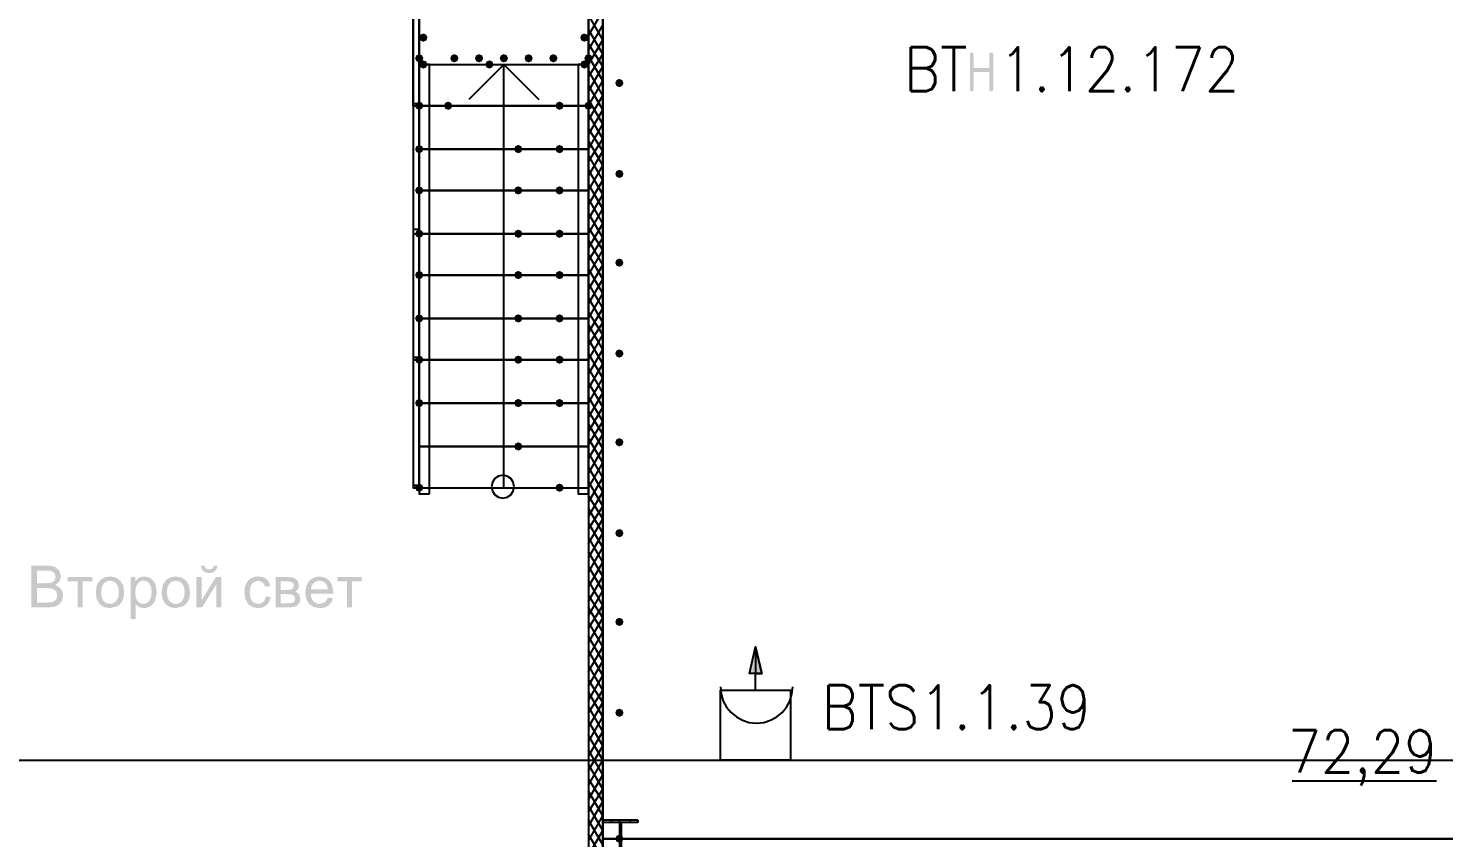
# Model space of a CAD drawing. Header units: millimetres. Extents: x 0 to 420, y 0 to 297.
# Drawn here: x 247.08 to 276.12, y 105.94 to 122.53 of the extents above; entities that cross this region are included whole.
import ezdxf

# ---------------------------------------------------------------- set-up
doc = ezdxf.new("R2010")
doc.units = ezdxf.units.MM
doc.layers.get('0').update_dxf_attribs({"linetype": 'CONTINUOUS'})
doc.styles.get("Standard").update_dxf_attribs({"font": 'STANDARD'})

msp = doc.modelspace()

# ---------------------------------------------------------------- hatches: boundary and pattern name
at = {"true_color": 0x000007}
for points in [[(255.27, 122.343333), (255.245129, 122.283537), (255.185333, 122.258667), (255.125538, 122.283537), (255.100667, 122.343333), (255.125537, 122.403129), (255.185333, 122.428), (255.245129, 122.403129)], [(258.572, 122.343333), (258.547129, 122.283537), (258.487333, 122.258667), (258.427537, 122.283537), (258.402667, 122.343333), (258.427537, 122.403129), (258.487333, 122.428), (258.547129, 122.403129)], [(255.185333, 121.92), (255.160462, 121.860204), (255.100667, 121.835333), (255.040871, 121.860204), (255.016, 121.92), (255.040871, 121.979796), (255.100667, 122.004667), (255.160462, 121.979796)], [(255.905, 121.92), (255.880129, 121.860204), (255.820333, 121.835333), (255.760538, 121.860204), (255.735667, 121.92), (255.760537, 121.979796), (255.820333, 122.004667), (255.880129, 121.979796)], [(256.413, 121.92), (256.388129, 121.860204), (256.328333, 121.835333), (256.268537, 121.860204), (256.243667, 121.92), (256.268537, 121.979796), (256.328333, 122.004667), (256.388129, 121.979796)], [(256.921, 121.92), (256.896129, 121.860204), (256.836333, 121.835333), (256.776538, 121.860204), (256.751667, 121.92), (256.776537, 121.979796), (256.836333, 122.004667), (256.896129, 121.979796)], [(257.429, 121.92), (257.404129, 121.860204), (257.344333, 121.835333), (257.284538, 121.860204), (257.259667, 121.92), (257.284537, 121.979796), (257.344333, 122.004667), (257.404129, 121.979796)], [(257.937, 121.92), (257.912129, 121.860204), (257.852333, 121.835333), (257.792537, 121.860204), (257.767667, 121.92), (257.792537, 121.979796), (257.852333, 122.004667), (257.912129, 121.979796)], [(258.656667, 121.92), (258.631796, 121.860204), (258.572, 121.835333), (258.512204, 121.860204), (258.487333, 121.92), (258.512204, 121.979796), (258.572, 122.004667), (258.631796, 121.979796)], [(266.398375, 121.282354), (266.398375, 121.998934), (266.408366, 122.028699), (266.438614, 122.038621), (266.468379, 122.028699), (266.478301, 121.998934), (266.478301, 121.720019), (266.796352, 121.720019), (266.796352, 121.998934), (266.806274, 122.028699), (266.83604, 122.038621), (266.866081, 122.028699), (266.876279, 121.998934), (266.876279, 121.282354), (266.866081, 121.252588), (266.83604, 121.242666), (266.806274, 121.252588), (266.796352, 121.282354), (266.796352, 121.640644), (266.478301, 121.640644), (266.478301, 121.282354), (266.468379, 121.252588), (266.438614, 121.242666), (266.408366, 121.252588)], [(255.27, 121.793), (255.245129, 121.733204), (255.185333, 121.708333), (255.125538, 121.733204), (255.100667, 121.793), (255.125537, 121.852796), (255.185333, 121.877667), (255.245129, 121.852796)], [(258.572, 121.793), (258.547129, 121.733204), (258.487333, 121.708333), (258.427537, 121.733204), (258.402667, 121.793), (258.427537, 121.852796), (258.487333, 121.877667), (258.547129, 121.852796)], [(259.291667, 121.412), (259.266796, 121.352204), (259.207, 121.327333), (259.147204, 121.352204), (259.122333, 121.412), (259.147204, 121.471796), (259.207, 121.496667), (259.266796, 121.471796)], [(259.291667, 119.549333), (259.266796, 119.489537), (259.207, 119.464667), (259.147204, 119.489537), (259.122333, 119.549333), (259.147204, 119.609129), (259.207, 119.634), (259.266796, 119.609129)], [(259.291667, 117.729), (259.266796, 117.669204), (259.207, 117.644333), (259.147204, 117.669204), (259.122333, 117.729), (259.147204, 117.788796), (259.207, 117.813667), (259.266796, 117.788796)], [(259.291667, 115.866333), (259.266796, 115.806537), (259.207, 115.781667), (259.147204, 115.806537), (259.122333, 115.866333), (259.147204, 115.926129), (259.207, 115.951), (259.266796, 115.926129)], [(259.291667, 114.046), (259.266796, 113.986204), (259.207, 113.961333), (259.147204, 113.986204), (259.122333, 114.046), (259.147204, 114.105796), (259.207, 114.130667), (259.266796, 114.105796)], [(259.291667, 112.183333), (259.266796, 112.123538), (259.207, 112.098667), (259.147204, 112.123538), (259.122333, 112.183333), (259.147204, 112.243129), (259.207, 112.268), (259.266796, 112.243129)], [(247.889652, 111.281104), (248.395117, 111.281104), (248.395117, 111.194012), (248.195026, 111.194012), (248.195026, 110.659333), (248.090295, 110.659333), (248.090295, 111.194012), (247.889652, 111.194012)], [(251.952118, 110.886985), (252.055746, 110.873756), (252.025223, 110.777913), (251.968654, 110.705635), (251.890519, 110.660022), (251.796675, 110.645001), (251.681747, 110.665741), (251.591623, 110.728235), (251.533332, 110.829934), (251.513902, 110.968013), (251.52217, 111.062409), (251.546975, 111.144402), (251.589074, 111.210204), (251.648949, 111.257401), (251.719987, 111.285927), (251.797226, 111.295435), (251.889279, 111.28262), (251.963142, 111.244172), (252.016059, 111.182161), (252.045824, 111.098651), (251.943298, 111.082666), (251.890933, 111.176924), (251.801636, 111.208895), (251.72922, 111.194494), (251.6721, 111.151568), (251.634893, 111.077499), (251.622491, 110.97077), (251.63448, 110.862456), (251.670447, 110.788868), (251.725568, 110.746218), (251.795573, 110.732093), (251.852555, 110.741602), (251.899201, 110.770127), (251.933101, 110.818221)], [(253.41698, 111.281104), (253.922445, 111.281104), (253.922445, 111.194012), (253.722354, 111.194012), (253.722354, 110.659333), (253.617623, 110.659333), (253.617623, 111.194012), (253.41698, 111.194012)], [(259.291667, 110.363), (259.266796, 110.303204), (259.207, 110.278333), (259.147204, 110.303204), (259.122333, 110.363), (259.147204, 110.422796), (259.207, 110.447667), (259.266796, 110.422796)], [(259.291667, 108.500333), (259.266796, 108.440538), (259.207, 108.415667), (259.147204, 108.440538), (259.122333, 108.500333), (259.147204, 108.560129), (259.207, 108.585), (259.266796, 108.560129)], [(259.291667, 105.918), (259.266796, 105.858204), (259.207, 105.833333), (259.147204, 105.858204), (259.122333, 105.918), (259.147204, 105.977796), (259.207, 106.002667), (259.266796, 105.977796)]]:
    msp.add_hatch(color=0, dxfattribs=at).paths.add_polyline_path(points, flags=0)
at = {"true_color": 0x0000fe}
for points in [[(256.624667, 121.793), (256.599796, 121.733204), (256.54, 121.708333), (256.480204, 121.733204), (256.455333, 121.793), (256.480204, 121.852796), (256.54, 121.877667), (256.599796, 121.852796)], [(255.185333, 120.946333), (255.160462, 120.886537), (255.100667, 120.861667), (255.040871, 120.886537), (255.016, 120.946333), (255.040871, 121.006129), (255.100667, 121.031), (255.160462, 121.006129)], [(255.185333, 120.946333), (255.160462, 120.886537), (255.100667, 120.861667), (255.040871, 120.886537), (255.016, 120.946333), (255.040871, 121.006129), (255.100667, 121.031), (255.160462, 121.006129)], [(255.778, 120.946333), (255.753129, 120.886537), (255.693333, 120.861667), (255.633537, 120.886537), (255.608667, 120.946333), (255.633537, 121.006129), (255.693333, 121.031), (255.753129, 121.006129)], [(258.064, 120.946333), (258.039129, 120.886537), (257.979333, 120.861667), (257.919538, 120.886537), (257.894667, 120.946333), (257.919537, 121.006129), (257.979333, 121.031), (258.039129, 121.006129)], [(258.656667, 120.946333), (258.631796, 120.886537), (258.572, 120.861667), (258.512204, 120.886537), (258.487333, 120.946333), (258.512204, 121.006129), (258.572, 121.031), (258.631796, 121.006129)], [(258.656667, 120.946333), (258.631796, 120.886537), (258.572, 120.861667), (258.512204, 120.886537), (258.487333, 120.946333), (258.512204, 121.006129), (258.572, 121.031), (258.631796, 121.006129)], [(255.185333, 120.057333), (255.160462, 119.997537), (255.100667, 119.972667), (255.040871, 119.997537), (255.016, 120.057333), (255.040871, 120.117129), (255.100667, 120.142), (255.160462, 120.117129)], [(255.185333, 120.057333), (255.160462, 119.997537), (255.100667, 119.972667), (255.040871, 119.997537), (255.016, 120.057333), (255.040871, 120.117129), (255.100667, 120.142), (255.160462, 120.117129)], [(257.217333, 120.057333), (257.192462, 119.997537), (257.132667, 119.972667), (257.072871, 119.997537), (257.048, 120.057333), (257.072871, 120.117129), (257.132667, 120.142), (257.192462, 120.117129)], [(258.064, 120.057333), (258.039129, 119.997537), (257.979333, 119.972667), (257.919538, 119.997537), (257.894667, 120.057333), (257.919537, 120.117129), (257.979333, 120.142), (258.039129, 120.117129)], [(255.185333, 119.210667), (255.160462, 119.150871), (255.100667, 119.126), (255.040871, 119.150871), (255.016, 119.210667), (255.040871, 119.270462), (255.100667, 119.295333), (255.160462, 119.270463)], [(257.217333, 119.210667), (257.192462, 119.150871), (257.132667, 119.126), (257.072871, 119.150871), (257.048, 119.210667), (257.072871, 119.270462), (257.132667, 119.295333), (257.192462, 119.270463)], [(258.064, 119.210667), (258.039129, 119.150871), (257.979333, 119.126), (257.919538, 119.150871), (257.894667, 119.210667), (257.919537, 119.270462), (257.979333, 119.295333), (258.039129, 119.270463)], [(255.185333, 118.321667), (255.160462, 118.261871), (255.100667, 118.237), (255.040871, 118.261871), (255.016, 118.321667), (255.040871, 118.381462), (255.100667, 118.406333), (255.160462, 118.381463)], [(257.217333, 118.321667), (257.192462, 118.261871), (257.132667, 118.237), (257.072871, 118.261871), (257.048, 118.321667), (257.072871, 118.381462), (257.132667, 118.406333), (257.192462, 118.381463)], [(258.064, 118.321667), (258.039129, 118.261871), (257.979333, 118.237), (257.919538, 118.261871), (257.894667, 118.321667), (257.919537, 118.381462), (257.979333, 118.406333), (258.039129, 118.381463)], [(255.185333, 117.475), (255.160462, 117.415204), (255.100667, 117.390333), (255.040871, 117.415204), (255.016, 117.475), (255.040871, 117.534796), (255.100667, 117.559667), (255.160462, 117.534796)], [(257.217333, 117.475), (257.192462, 117.415204), (257.132667, 117.390333), (257.072871, 117.415204), (257.048, 117.475), (257.072871, 117.534796), (257.132667, 117.559667), (257.192462, 117.534796)], [(258.064, 117.475), (258.039129, 117.415204), (257.979333, 117.390333), (257.919538, 117.415204), (257.894667, 117.475), (257.919537, 117.534796), (257.979333, 117.559667), (258.039129, 117.534796)], [(255.185333, 116.586), (255.160462, 116.526204), (255.100667, 116.501333), (255.040871, 116.526204), (255.016, 116.586), (255.040871, 116.645796), (255.100667, 116.670667), (255.160462, 116.645796)], [(257.217333, 116.586), (257.192462, 116.526204), (257.132667, 116.501333), (257.072871, 116.526204), (257.048, 116.586), (257.072871, 116.645796), (257.132667, 116.670667), (257.192462, 116.645796)], [(258.064, 116.586), (258.039129, 116.526204), (257.979333, 116.501333), (257.919538, 116.526204), (257.894667, 116.586), (257.919537, 116.645796), (257.979333, 116.670667), (258.039129, 116.645796)], [(255.185333, 115.739333), (255.160462, 115.679537), (255.100667, 115.654667), (255.040871, 115.679537), (255.016, 115.739333), (255.040871, 115.799129), (255.100667, 115.824), (255.160462, 115.799129)], [(255.185333, 115.739333), (255.160462, 115.679537), (255.100667, 115.654667), (255.040871, 115.679537), (255.016, 115.739333), (255.040871, 115.799129), (255.100667, 115.824), (255.160462, 115.799129)], [(257.217333, 115.739333), (257.192462, 115.679537), (257.132667, 115.654667), (257.072871, 115.679537), (257.048, 115.739333), (257.072871, 115.799129), (257.132667, 115.824), (257.192462, 115.799129)], [(258.064, 115.739333), (258.039129, 115.679537), (257.979333, 115.654667), (257.919538, 115.679537), (257.894667, 115.739333), (257.919537, 115.799129), (257.979333, 115.824), (258.039129, 115.799129)], [(255.185333, 114.850333), (255.160462, 114.790538), (255.100667, 114.765667), (255.040871, 114.790538), (255.016, 114.850333), (255.040871, 114.910129), (255.100667, 114.935), (255.160462, 114.910129)], [(257.217333, 114.850333), (257.192462, 114.790538), (257.132667, 114.765667), (257.072871, 114.790538), (257.048, 114.850333), (257.072871, 114.910129), (257.132667, 114.935), (257.192462, 114.910129)], [(258.064, 114.850333), (258.039129, 114.790538), (257.979333, 114.765667), (257.919538, 114.790538), (257.894667, 114.850333), (257.919537, 114.910129), (257.979333, 114.935), (258.039129, 114.910129)], [(257.217333, 113.961333), (257.192462, 113.901537), (257.132667, 113.876667), (257.072871, 113.901537), (257.048, 113.961333), (257.072871, 114.021129), (257.132667, 114.046), (257.192462, 114.021129)], [(257.217333, 113.961333), (257.192462, 113.901537), (257.132667, 113.876667), (257.072871, 113.901537), (257.048, 113.961333), (257.072871, 114.021129), (257.132667, 114.046), (257.192462, 114.021129)], [(255.185333, 113.114667), (255.160462, 113.054871), (255.100667, 113.03), (255.040871, 113.054871), (255.016, 113.114667), (255.040871, 113.174462), (255.100667, 113.199333), (255.160462, 113.174463)], [(258.064, 113.114667), (258.039129, 113.054871), (257.979333, 113.03), (257.919538, 113.054871), (257.894667, 113.114667), (257.919537, 113.174462), (257.979333, 113.199333), (258.039129, 113.174463)]]:
    msp.add_hatch(color=0, dxfattribs=at).paths.add_polyline_path(points, flags=0)
at = {"true_color": 0x000007}
h = msp.add_hatch(color=0, dxfattribs=at)
h.paths.add_polyline_path([(247.144977, 110.659333), (247.144977, 111.518126), (247.467438, 111.518126), (247.55577, 111.511512), (247.625086, 111.491668), (247.718241, 111.411742), (247.751865, 111.298191), (247.7221, 111.194563), (247.6317, 111.11629), (247.700671, 111.085009), (247.751865, 111.038018), (247.783147, 110.978211), (247.793758, 110.908482), (247.767851, 110.796034), (247.705012, 110.716108), (247.610754, 110.673664), (247.472399, 110.659333)], flags=0)
h.paths.add_polyline_path([(247.259079, 111.15708), (247.444287, 111.15708), (247.509124, 111.159561), (247.552877, 111.167002), (247.61792, 111.209997), (247.639969, 111.284962), (247.619574, 111.359928), (247.561145, 111.404576), (247.509468, 111.413533), (247.430507, 111.416703), (247.259079, 111.416703)], flags=0)
h.paths.add_polyline_path([(247.259079, 110.760757), (247.472399, 110.760757), (247.55012, 110.764615), (247.615164, 110.788317), (247.65871, 110.835722), (247.675798, 110.908482), (247.650993, 110.991716), (247.582642, 111.041325), (247.529381, 111.052005), (247.457516, 111.055657), (247.259079, 111.055657)], flags=0)
h = msp.add_hatch(color=0, dxfattribs=at)
h.paths.add_polyline_path([(250.529087, 111.281104), (250.63492, 111.281104), (250.63492, 110.807059), (250.927064, 111.281104), (251.040615, 111.281104), (251.040615, 110.659333), (250.935332, 110.659333), (250.935332, 111.130622), (250.643188, 110.659333), (250.529087, 110.659333)], flags=0)
h.paths.add_polyline_path([(250.892338, 111.517024), (250.964547, 111.517024), (250.946426, 111.452049), (250.910528, 111.404025), (250.858438, 111.374535), (250.791465, 111.364888), (250.72401, 111.374535), (250.671852, 111.404025), (250.636023, 111.451636), (250.618384, 111.517024), (250.690593, 111.517024), (250.722563, 111.456941), (250.788158, 111.437649), (250.859816, 111.45639)], flags=0)
h = msp.add_hatch(color=0, dxfattribs=at)
h.paths.add_polyline_path([(248.463669, 110.970218), (248.487715, 111.1207), (248.560131, 111.226533), (248.648601, 111.278141), (248.755261, 111.295435), (248.871775, 111.274351), (248.964723, 111.211099), (249.02577, 111.110985), (249.046303, 110.979038), (249.037277, 110.871482), (249.010474, 110.789971), (248.96617, 110.728855), (248.905743, 110.683035), (248.755261, 110.645001), (248.637095, 110.66581), (248.544146, 110.728786), (248.48365, 110.830899)], flags=0)
h.paths.add_polyline_path([(248.572258, 110.970218), (248.585143, 110.865556), (248.624072, 110.791073), (248.682845, 110.746701), (248.755261, 110.732093), (248.827195, 110.746976), (248.885899, 110.791625), (248.925105, 110.867141), (248.938265, 110.974077), (248.925105, 111.075294), (248.885899, 111.148812), (248.826782, 111.19346), (248.755261, 111.208343), (248.682845, 111.19346), (248.624072, 111.148812), (248.585143, 111.074398)], flags=0)
h = msp.add_hatch(color=0, dxfattribs=at)
h.paths.add_polyline_path([(249.178232, 110.421208), (249.178232, 111.281104), (249.274695, 111.281104), (249.274695, 111.200626), (249.350763, 111.271733), (249.454942, 111.295435), (249.529494, 111.2851), (249.594951, 111.254094), (249.648419, 111.204485), (249.687004, 111.138339), (249.718423, 110.975179), (249.684248, 110.8032), (249.642011, 110.735401), (249.584478, 110.685791), (249.517505, 110.655268), (249.447225, 110.645001), (249.352967, 110.66705), (249.284065, 110.723825), (249.284065, 110.421208)], flags=0)
h.paths.add_polyline_path([(249.274144, 110.966911), (249.286201, 110.862249), (249.322651, 110.78942), (249.375981, 110.746287), (249.440059, 110.732093), (249.505378, 110.746701), (249.560776, 110.791073), (249.598258, 110.866865), (249.610936, 110.97573), (249.598603, 111.079152), (249.561878, 111.153222), (249.507997, 111.19787), (249.44502, 111.212753), (249.381355, 111.197043), (249.325958, 111.149914), (249.287028, 111.072675)], flags=0)
h = msp.add_hatch(color=0, dxfattribs=at)
h.paths.add_polyline_path([(249.814523, 110.970218), (249.83857, 111.1207), (249.910986, 111.226533), (249.999456, 111.278141), (250.106116, 111.295435), (250.222629, 111.274351), (250.315578, 111.211099), (250.376625, 111.110985), (250.397158, 110.979038), (250.388132, 110.871482), (250.361329, 110.789971), (250.317025, 110.728855), (250.256598, 110.683035), (250.106116, 110.645001), (249.987949, 110.66581), (249.895001, 110.728786), (249.834505, 110.830899)], flags=0)
h.paths.add_polyline_path([(249.923113, 110.970218), (249.935997, 110.865556), (249.974927, 110.791073), (250.0337, 110.746701), (250.106116, 110.732093), (250.17805, 110.746976), (250.236754, 110.791625), (250.275959, 110.867141), (250.28912, 110.974077), (250.275959, 111.075294), (250.236754, 111.148812), (250.177636, 111.19346), (250.106116, 111.208343), (250.0337, 111.19346), (249.974927, 111.148812), (249.935997, 111.074398)], flags=0)
h = msp.add_hatch(color=0, dxfattribs=at)
h.paths.add_polyline_path([(252.154373, 111.281104), (252.396908, 111.281104), (252.474974, 111.277383), (252.530302, 111.266221), (252.605267, 111.211651), (252.636687, 111.11629), (252.617945, 111.038569), (252.562824, 110.983447), (252.635584, 110.928326), (252.664799, 110.833517), (252.645713, 110.756071), (252.601409, 110.701776), (252.530715, 110.669806), (252.434391, 110.659333), (252.154373, 110.659333)], flags=0)
h.paths.add_polyline_path([(252.259655, 111.019276), (252.372103, 111.019276), (252.428672, 111.020999), (252.464156, 111.026442), (252.509356, 111.055105), (252.529751, 111.106368), (252.520794, 111.147779), (252.494473, 111.174719), (252.447344, 111.18912), (252.375411, 111.194012), (252.259655, 111.194012)], flags=0)
h.paths.add_polyline_path([(252.259655, 110.745874), (252.398562, 110.745874), (252.473802, 110.750972), (252.520931, 110.76682), (252.546425, 110.795001), (252.556209, 110.838478), (252.536917, 110.893599), (252.486756, 110.926121), (252.386986, 110.932736), (252.259655, 110.932736)], flags=0)
h = msp.add_hatch(color=0, dxfattribs=at)
h.paths.add_polyline_path([(253.224418, 110.859424), (253.333558, 110.846195), (253.296351, 110.761308), (253.237647, 110.697918), (253.158341, 110.65823), (253.059604, 110.645001), (252.937303, 110.66581), (252.843528, 110.728786), (252.783514, 110.830072), (252.763602, 110.965257), (252.783583, 111.104164), (252.844079, 111.208343), (252.937097, 111.273593), (253.054092, 111.295435), (253.166953, 111.274076), (253.25749, 111.210548), (253.317022, 111.108091), (253.336865, 110.971321), (253.336314, 110.943209), (252.872191, 110.943209), (252.889554, 110.852672), (252.930069, 110.786112), (252.988704, 110.74546), (253.060155, 110.732093), (253.159374, 110.76241), (253.195823, 110.801615)], flags=0)
h.paths.add_polyline_path([(252.878254, 111.030301), (253.22552, 111.030301), (253.211877, 111.098514), (253.185832, 111.14771), (253.127541, 111.193598), (253.055194, 111.208895), (252.988222, 111.196561), (252.932825, 111.159836), (252.894377, 111.10313)], flags=0)
at = {"true_color": 0x000006}
h = msp.add_hatch(color=0, dxfattribs=at)
h.paths.add_polyline_path([(262.128001, 109.304666), (262.001001, 109.855), (262.001001, 109.304666)], flags=0)
h.paths.add_polyline_path([(262.001001, 109.855), (262.001001, 109.304666), (261.874001, 109.304666)], flags=0)

# ---------------------------------------------------------------- linework, layer by layer
at = {"color": 0, "true_color": 0x000007}
for points in [[(392.938, 222.25), (258.868333, 222.25), (258.868333, 191.219667), (242.189, 191.219667), (242.189, 222.25), (108.119333, 222.25), (108.119333, 105.579333), (242.189, 105.579333), (242.189, 136.609667), (258.868333, 136.609667), (258.868333, 105.579333), (392.938, 105.579333)], [(242.189, 221.869), (242.189, 191.219667), (258.868333, 191.219667), (258.868333, 221.869), (392.557, 221.869), (392.557, 105.918), (258.868333, 105.918), (258.868333, 136.609667), (242.189, 136.609667), (242.189, 105.918), (108.500333, 105.918), (108.500333, 221.869)], [(246.083667, 120.946333), (246.083667, 113.157), (245.956667, 113.157), (245.956667, 120.946333), (245.956667, 113.157), (246.083667, 113.157), (246.083667, 120.946333), (246.083667, 123.613333), (246.083667, 136.482667), (254.973667, 136.482667), (254.973667, 123.613333), (254.973667, 120.946333), (254.973667, 113.157), (255.100667, 113.157), (255.100667, 120.946333), (255.100667, 123.613333), (255.100667, 136.609667), (245.956667, 136.609667), (245.956667, 123.613333), (245.956667, 120.946333), (245.956667, 113.157), (246.083667, 113.157)], [(258.572, 124.417667), (255.100667, 124.417667), (255.100667, 121.793), (258.572, 121.793)], [(255.312333, 112.987667), (255.312333, 113.114667), (255.312333, 121.793), (255.100667, 121.793), (255.100667, 113.114667), (255.100667, 112.987667)], [(255.100667, 120.946333), (255.100667, 121.793), (258.572, 121.793), (258.572, 120.946333), (255.100667, 120.946333), (255.100667, 120.057333), (258.572, 120.057333), (258.572, 120.946333)], [(258.572, 112.987667), (258.572, 113.114667), (258.572, 121.793), (258.360333, 121.793), (258.360333, 113.114667), (258.360333, 112.987667)], [(254.973667, 120.946333), (255.100667, 120.946333), (255.100667, 120.988667), (254.973667, 120.988667)], [(258.572, 120.057333), (255.100667, 120.057333), (255.100667, 119.210667), (258.572, 119.210667)], [(258.572, 119.210667), (255.100667, 119.210667), (255.100667, 118.321667), (258.572, 118.321667)], [(254.973667, 118.321667), (255.100667, 118.321667), (255.100667, 118.406333), (254.973667, 118.406333)], [(258.572, 118.321667), (255.100667, 118.321667), (255.100667, 117.475), (258.572, 117.475)], [(258.572, 117.475), (255.100667, 117.475), (255.100667, 116.586), (258.572, 116.586)], [(258.572, 116.586), (255.100667, 116.586), (255.100667, 115.739333), (258.572, 115.739333)], [(254.973667, 115.739333), (255.100667, 115.739333), (255.100667, 115.781667), (254.973667, 115.781667)], [(258.572, 115.739333), (255.100667, 115.739333), (255.100667, 114.850333), (258.572, 114.850333)], [(258.572, 114.850333), (255.100667, 114.850333), (255.100667, 113.961333), (258.572, 113.961333)], [(258.572, 113.961333), (255.100667, 113.961333), (255.100667, 113.114667), (258.572, 113.114667)], [(255.100667, 113.157), (255.058333, 113.157), (255.016, 113.157), (254.973667, 113.157), (254.973667, 113.114667), (255.016, 113.114667), (255.058333, 113.114667), (255.100667, 113.114667)], [(259.588, 106.299), (258.868333, 106.299), (258.868333, 106.256667), (259.207, 106.256667), (259.207, 105.621667), (258.868333, 105.621667), (258.868333, 105.579333), (259.588, 105.579333), (259.588, 105.621667), (259.249333, 105.621667), (259.249333, 106.256667), (259.588, 106.256667)]]:
    msp.add_lwpolyline(points, close=True, dxfattribs=at)
at = {"color": 0, "true_color": 0x0000fe}
msp.add_lwpolyline([(242.189, 221.869), (108.500333, 221.869), (108.500333, 105.918), (242.189, 105.918), (242.189, 136.609667), (258.868333, 136.609667), (258.868333, 105.918), (392.557, 105.918), (392.557, 221.869), (258.868333, 221.869), (258.868333, 191.219667), (242.189, 191.219667)], close=True, dxfattribs=at)
at = {"color": 0, "true_color": 0x000006}
for points in [[(114.342335, 107.526666), (368.215334, 107.526666), (379.899333, 107.526666), (379.899333, 221.022332), (115.908668, 221.022332), (115.908668, 218.778666), (121.496668, 218.778666), (121.496668, 164.591999)], [(262.001001, 108.966), (262.001001, 109.304666), (261.874001, 109.304666), (262.001001, 109.855), (262.128001, 109.304666), (262.001001, 109.304666)], [(261.281334, 109.0295), (261.296385, 108.880196), (261.339552, 108.741133), (261.407856, 108.615292), (261.498319, 108.505651), (261.60796, 108.415189), (261.733801, 108.346884), (261.872863, 108.303717), (262.022167, 108.288666), (262.171471, 108.303717), (262.310533, 108.346884), (262.436375, 108.415189), (262.546016, 108.505651), (262.636478, 108.615292), (262.704782, 108.741133), (262.74795, 108.880196), (262.763001, 109.0295)]]:
    msp.add_lwpolyline(points, dxfattribs=at)
at = {"color": 0, "true_color": 0x000007}
for points in [[(258.572, 140.081), (258.572, 105.579333)], [(258.868333, 105.579333), (258.868333, 140.081)], [(254.973667, 120.946333), (254.973667, 123.613333), (254.973667, 120.946333), (254.973667, 113.157), (255.100667, 113.157), (255.100667, 120.946333), (255.100667, 123.613333), (255.100667, 120.946333)], [(254.973667, 120.946333), (254.973667, 123.613333), (254.973667, 120.946333), (254.973667, 113.157), (255.100667, 113.157), (255.100667, 120.946333), (255.100667, 123.613333), (255.100667, 120.946333)], [(258.572, 122.385667), (258.868333, 122.893667)], [(258.868333, 122.301), (258.572, 122.809)], [(258.572, 122.089333), (258.868333, 122.597333)], [(258.868333, 122.004667), (258.572, 122.512667)], [(258.572, 121.793), (258.868333, 122.301)], [(258.868333, 121.750667), (258.572, 122.216333)], [(258.572, 121.539), (258.868333, 122.004667)], [(256.836333, 113.114667), (256.836333, 113.961333), (256.836333, 120.946333), (256.836333, 121.793), (256.116667, 121.073333)], [(256.836333, 121.793), (257.556, 121.073333)], [(258.868333, 121.454333), (258.572, 121.962333)], [(258.572, 121.242667), (258.868333, 121.750667)], [(258.868333, 121.158), (258.572, 121.666)], [(258.572, 120.946333), (258.868333, 121.454333)], [(258.868333, 120.861667), (258.572, 121.369667)], [(258.572, 120.65), (258.868333, 121.158)], [(254.973667, 120.946333), (254.973667, 113.157), (255.100667, 113.157), (255.100667, 120.946333)], [(254.973667, 120.946333), (254.973667, 113.157), (255.100667, 113.157), (255.100667, 120.946333)], [(258.572, 120.946333), (255.100667, 120.946333)], [(255.100667, 120.946333), (258.572, 120.946333)], [(258.868333, 120.565333), (258.572, 121.073333)], [(258.572, 120.353667), (258.868333, 120.861667)], [(258.868333, 120.269), (258.572, 120.777)], [(258.572, 120.057333), (258.868333, 120.565333)], [(258.868333, 120.015), (258.572, 120.480667)], [(258.572, 119.803333), (258.868333, 120.269)], [(258.868333, 119.718667), (258.572, 120.226667)], [(258.572, 120.057333), (255.100667, 120.057333)], [(258.572, 119.507), (258.868333, 120.015)], [(258.868333, 119.422333), (258.572, 119.930333)], [(258.572, 119.210667), (258.868333, 119.718667)], [(258.868333, 119.126), (258.572, 119.634)], [(258.572, 118.914333), (258.868333, 119.422333)], [(258.572, 119.210667), (255.100667, 119.210667)], [(258.868333, 118.829667), (258.572, 119.337667)], [(258.572, 118.618), (258.868333, 119.126)], [(258.868333, 118.533333), (258.572, 119.041333)], [(258.572, 118.321667), (258.868333, 118.829667)], [(258.868333, 118.237), (258.572, 118.745)], [(258.572, 118.025333), (258.868333, 118.533333)], [(258.572, 118.321667), (255.100667, 118.321667)], [(258.868333, 117.983), (258.572, 118.448667)], [(258.572, 117.771333), (258.868333, 118.237)], [(258.868333, 117.686667), (258.572, 118.194667)], [(258.572, 117.475), (258.868333, 117.983)], [(258.868333, 117.390333), (258.572, 117.898333)], [(258.572, 117.178667), (258.868333, 117.686667)], [(258.572, 117.475), (255.100667, 117.475)], [(258.868333, 117.094), (258.572, 117.602)], [(258.572, 116.882333), (258.868333, 117.390333)], [(258.868333, 116.797667), (258.572, 117.305667)], [(258.572, 116.586), (258.868333, 117.094)], [(258.868333, 116.501333), (258.572, 117.009333)], [(258.572, 116.289667), (258.868333, 116.797667)], [(258.572, 116.586), (255.100667, 116.586)], [(258.868333, 116.247333), (258.572, 116.713)], [(258.572, 116.035667), (258.868333, 116.501333)], [(258.868333, 115.951), (258.572, 116.459)], [(258.572, 115.739333), (258.868333, 116.247333)], [(258.868333, 115.654667), (258.572, 116.162667)], [(258.572, 115.443), (258.868333, 115.951)], [(258.868333, 115.358333), (258.572, 115.866333)], [(258.572, 115.739333), (255.100667, 115.739333)], [(258.572, 115.146667), (258.868333, 115.654667)], [(258.868333, 115.062), (258.572, 115.57)], [(258.572, 114.850333), (258.868333, 115.358333)], [(258.868333, 114.765667), (258.572, 115.273667)], [(258.572, 114.554), (258.868333, 115.062)], [(258.572, 114.850333), (255.100667, 114.850333)], [(258.868333, 114.469333), (258.572, 114.977333)], [(258.572, 114.257667), (258.868333, 114.765667)], [(258.868333, 114.215333), (258.572, 114.681)], [(258.572, 114.003667), (258.868333, 114.469333)], [(258.868333, 113.919), (258.572, 114.427)], [(258.572, 113.707333), (258.868333, 114.215333)], [(258.868333, 113.622667), (258.572, 114.130667)], [(255.100667, 113.961333), (255.100667, 113.114667)], [(258.572, 113.411), (258.868333, 113.919)], [(258.868333, 113.326333), (258.572, 113.834333)], [(258.572, 113.114667), (258.868333, 113.622667)], [(257.048, 113.135791), (257.02973, 113.226429), (256.979849, 113.300441), (256.905845, 113.350348), (256.815209, 113.368667), (256.724571, 113.350397), (256.650559, 113.300515), (256.600652, 113.226512), (256.582333, 113.135876)], [(258.868333, 113.03), (258.572, 113.538)], [(258.572, 112.818333), (258.868333, 113.326333)], [(256.582333, 113.135876), (256.600603, 113.045238), (256.650485, 112.971225), (256.724488, 112.921319), (256.815124, 112.903), (256.905762, 112.92127), (256.979775, 112.971151), (257.029681, 113.045155), (257.048, 113.135791)], [(258.868333, 112.733667), (258.572, 113.241667)], [(258.572, 112.522), (258.868333, 113.03)], [(258.868333, 112.479667), (258.572, 112.945333)], [(258.572, 112.268), (258.868333, 112.733667)], [(258.868333, 112.183333), (258.572, 112.691333)], [(258.572, 111.971667), (258.868333, 112.479667)], [(258.868333, 111.887), (258.572, 112.395)], [(258.572, 111.675333), (258.868333, 112.183333)], [(258.868333, 111.590667), (258.572, 112.098667)], [(258.572, 111.379), (258.868333, 111.887)], [(258.868333, 111.294333), (258.572, 111.802333)], [(258.572, 111.082667), (258.868333, 111.590667)], [(258.868333, 110.998), (258.572, 111.506)], [(258.572, 110.786333), (258.868333, 111.294333)], [(258.868333, 110.701667), (258.572, 111.209667)], [(258.572, 110.49), (258.868333, 110.998)], [(258.868333, 110.447667), (258.572, 110.913333)], [(258.572, 110.236), (258.868333, 110.701667)], [(258.868333, 110.151333), (258.572, 110.659333)], [(258.572, 109.939667), (258.868333, 110.447667)], [(258.868333, 109.855), (258.572, 110.363)], [(258.572, 109.643333), (258.868333, 110.151333)], [(258.868333, 109.558667), (258.572, 110.066667)], [(258.572, 109.347), (258.868333, 109.855)], [(258.868333, 109.262333), (258.572, 109.770333)], [(258.572, 109.050667), (258.868333, 109.558667)], [(258.868333, 108.966), (258.572, 109.474)], [(258.572, 108.754333), (258.868333, 109.262333)], [(258.868333, 108.712), (258.572, 109.177667)], [(258.572, 108.500333), (258.868333, 108.966)], [(258.868333, 108.415667), (258.572, 108.923667)], [(258.572, 108.204), (258.868333, 108.712)], [(258.868333, 108.119333), (258.572, 108.627333)], [(258.572, 107.907667), (258.868333, 108.415667)], [(258.868333, 107.823), (258.572, 108.331)], [(258.572, 107.611333), (258.868333, 108.119333)], [(258.868333, 107.526667), (258.572, 108.034667)], [(258.572, 107.315), (258.868333, 107.823)], [(258.868333, 107.230333), (258.572, 107.738333)], [(258.572, 107.018667), (258.868333, 107.526667)], [(258.868333, 106.934), (258.572, 107.442)], [(258.572, 106.722333), (258.868333, 107.230333)], [(258.868333, 106.68), (258.572, 107.145667)], [(258.572, 106.468333), (258.868333, 106.934)], [(258.868333, 106.383667), (258.572, 106.891667)], [(273.007667, 107.103333), (275.971, 107.103333)], [(258.572, 106.172), (258.868333, 106.68)], [(258.868333, 106.087333), (258.572, 106.595333)], [(258.572, 105.875667), (258.868333, 106.383667)], [(258.868333, 105.791), (258.572, 106.299)], [(258.868333, 106.299), (258.868333, 106.256667)], [(259.037667, 106.299), (259.037667, 106.256667)], [(259.207, 106.299), (259.207, 105.579333)], [(259.418667, 106.299), (259.418667, 106.256667)], [(259.588, 106.299), (259.588, 106.256667)], [(258.572, 105.579333), (258.868333, 106.087333)], [(258.826, 105.579333), (258.572, 106.002667)]]:
    msp.add_lwpolyline(points, dxfattribs=at)
at = {"color": 0, "true_color": 0x00002b}
msp.add_lwpolyline([(258.868333, 105.579333), (276.479, 105.579333), (276.479, 140.081), (258.868333, 140.081)], close=True, dxfattribs=at)
at = {"color": 0, "true_color": 0x000006}
for points in [[(262.001001, 109.855), (262.001001, 109.304666), (261.874001, 109.304666)], [(262.128001, 109.304666), (262.001001, 109.855), (262.001001, 109.304666)], [(261.281334, 107.526666), (261.281334, 108.966), (262.720667, 108.966), (262.720667, 107.526666)]]:
    msp.add_lwpolyline(points, close=True, dxfattribs=at)

# ---------------------------------------------------------------- texts
at = {"color": 0, "true_color": 0x000007, "attachment_point": 1}
for s, insert, char_height, width in [('BT', (265.049007, 122.14423), 0.90157, 1.30226779), ('1.12.172', (266.99633, 122.14423), 0.90157, 3.90680337), ('BTS1.1.39', (263.355674, 109.063237), 0.90157, 5.10889626), ('72,29', (272.922997, 108.144692), 0.872032, 2.76143456)]:
    msp.add_mtext(s, dxfattribs=dict(at, insert=insert, char_height=char_height, width=width))

doc.saveas('drawing.dxf')
